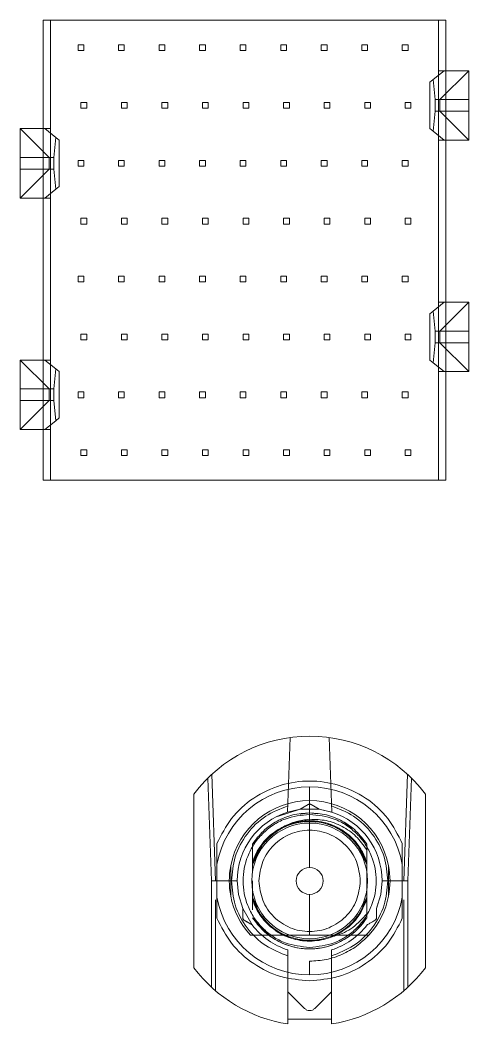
# Model space of a CAD drawing. Header units: millimetres. Extents: x -84 to 500, y -79 to 331.
# Drawn here: x 75.85 to 91.35, y 101.26 to 135.95 of the extents above; entities that cross this region are included whole.
import ezdxf
from ezdxf.lldxf.tags import DXFTag

# ---------------------------------------------------------------- set-up
doc = ezdxf.new("R2010")
doc.units = ezdxf.units.MM
tags = doc.linetypes.add('HIDDEN', pattern=[1.905, 1.27, -0.635]).pattern_tags.tags
tags[6:7] = [DXFTag(74, 4), DXFTag(75, 0), DXFTag(340, '0'), DXFTag(46, 1.0), DXFTag(50, 0.0), DXFTag(44, 0.0), DXFTag(45, 0.0)]
tags[4:5] = [DXFTag(74, 4), DXFTag(75, 0), DXFTag(340, '0'), DXFTag(46, 1.0), DXFTag(50, 0.0), DXFTag(44, 0.0), DXFTag(45, 0.0)]

msp = doc.modelspace()

# ---------------------------------------------------------------- linework, layer by layer
at = {"color": 7, "linetype": 'Continuous', "lineweight": 15}
for p, q in [((76.65, 135.95), (76.65, 132.2)), ((76.9, 135.95), (76.65, 135.95)), ((76.9, 135.95), (76.9, 132.2)), ((90.3, 135.95), (76.9, 135.95)), ((90.3, 134.2), (90.3, 135.95)), ((90.55, 135.95), (90.3, 135.95)), ((90.55, 135.95), (90.55, 134.2)), ((90.5, 134.2), (90.119, 133.895)), ((90.3, 134.2), (90.5, 134.2)), ((91.35, 134.2), (90.35, 133.2)), ((90.5, 134.2), (91.35, 134.2)), ((91.35, 134.2), (91.35, 133.2)), ((90, 133.8), (90.119, 133.895)), ((90, 132.2), (90, 133.8)), ((90.119, 133.895), (90.18, 133.2)), ((90.18, 133.2), (90.18, 132.8)), ((90.35, 133.2), (90.18, 133.2)), ((90.35, 132.8), (90.35, 133.2)), ((91.35, 133.2), (90.35, 133.2)), ((91.35, 133.2), (91.35, 132.8)), ((90.18, 132.8), (90.119, 132.105)), ((90.18, 132.8), (90.35, 132.8)), ((90.35, 132.8), (91.35, 131.8)), ((90.35, 132.8), (91.35, 132.8)), ((91.35, 132.8), (91.35, 131.8)), ((76.85, 131.2), (75.85, 132.2)), ((75.85, 131.2), (75.85, 132.2)), ((75.85, 132.2), (76.7, 132.2)), ((77.081, 131.895), (76.7, 132.2)), ((76.7, 132.2), (76.9, 132.2)), ((90.119, 132.105), (90, 132.2)), ((77.02, 131.2), (77.081, 131.895)), ((77.081, 131.895), (77.2, 131.8)), ((90.119, 132.105), (90.5, 131.8)), ((77.2, 131.8), (77.2, 130.2)), ((90.3, 126.2), (90.3, 131.8)), ((90.5, 131.8), (90.3, 131.8)), ((91.35, 131.8), (90.5, 131.8)), ((90.55, 131.8), (90.55, 126.2)), ((75.85, 130.8), (75.85, 131.2)), ((76.85, 131.2), (75.85, 131.2)), ((76.85, 131.2), (76.85, 130.8)), ((77.02, 131.2), (76.85, 131.2)), ((77.02, 130.8), (77.02, 131.2)), ((75.85, 130.8), (76.85, 130.8)), ((75.85, 129.8), (75.85, 130.8)), ((75.85, 129.8), (76.85, 130.8)), ((76.85, 130.8), (77.02, 130.8)), ((77.081, 130.105), (77.02, 130.8)), ((77.081, 130.105), (76.7, 129.8)), ((77.2, 130.2), (77.081, 130.105)), ((76.7, 129.8), (75.85, 129.8)), ((76.65, 124.2), (76.65, 129.8)), ((76.9, 129.8), (76.7, 129.8)), ((76.9, 129.8), (76.9, 124.2)), ((90.5, 126.2), (90.119, 125.895)), ((90.3, 126.2), (90.5, 126.2)), ((91.35, 126.2), (90.35, 125.2)), ((90.5, 126.2), (91.35, 126.2)), ((91.35, 126.2), (91.35, 125.2)), ((90, 125.8), (90.119, 125.895)), ((90, 124.2), (90, 125.8)), ((90.119, 125.895), (90.18, 125.2)), ((90.18, 125.2), (90.18, 124.8)), ((90.35, 125.2), (90.18, 125.2)), ((90.35, 124.8), (90.35, 125.2)), ((91.35, 125.2), (90.35, 125.2)), ((91.35, 125.2), (91.35, 124.8)), ((90.18, 124.8), (90.119, 124.105)), ((90.18, 124.8), (90.35, 124.8)), ((90.35, 124.8), (91.35, 124.8)), ((90.35, 124.8), (91.35, 123.8)), ((91.35, 124.8), (91.35, 123.8)), ((75.85, 124.2), (76.7, 124.2)), ((76.85, 123.2), (75.85, 124.2)), ((75.85, 123.2), (75.85, 124.2)), ((76.7, 124.2), (77.081, 123.895)), ((76.7, 124.2), (76.9, 124.2)), ((77.02, 123.2), (77.081, 123.895)), ((77.081, 123.895), (77.2, 123.8)), ((90.119, 124.105), (90, 124.2)), ((90.5, 123.8), (90.119, 124.105)), ((77.2, 123.8), (77.2, 122.2)), ((90.3, 120.05), (90.3, 123.8)), ((90.5, 123.8), (90.3, 123.8)), ((91.35, 123.8), (90.5, 123.8)), ((90.55, 123.8), (90.55, 120.05)), ((75.85, 122.8), (75.85, 123.2)), ((76.85, 123.2), (75.85, 123.2)), ((77.02, 123.2), (76.85, 123.2)), ((76.85, 123.2), (76.85, 122.8)), ((77.02, 122.8), (77.02, 123.2)), ((75.85, 121.8), (76.85, 122.8)), ((75.85, 121.8), (75.85, 122.8)), ((75.85, 122.8), (76.85, 122.8)), ((76.85, 122.8), (77.02, 122.8)), ((77.081, 122.105), (77.02, 122.8)), ((77.2, 122.2), (77.081, 122.105)), ((76.7, 121.8), (75.85, 121.8)), ((76.65, 120.05), (76.65, 121.8)), ((76.7, 121.8), (77.081, 122.105)), ((76.9, 121.8), (76.7, 121.8)), ((76.9, 121.8), (76.9, 120.05)), ((76.65, 120.05), (76.9, 120.05)), ((76.9, 120.05), (90.3, 120.05)), ((90.55, 120.05), (90.3, 120.05)), ((85.85, 108.975), (85.85, 109.45)), ((81.85, 109.2), (81.85, 103.2)), ((85.85, 108.975), (85.85, 106.665)), ((89.85, 103.2), (89.85, 109.2)), ((85.85, 105.735), (85.85, 104.325)), ((85.85, 102.95), (85.85, 103.425)), ((85.1, 101.425), (86.6, 101.425)), ((85.1, 101.257), (85.1, 101.425)), ((86.6, 101.257), (86.6, 101.425))]:
    msp.add_line(p, q, dxfattribs=at)
at = {"color": 7, "linetype": 'HIDDEN', "lineweight": 0}
for p, q in [((77.85, 135.1), (78.05, 135.1)), ((77.85, 135.1), (77.85, 134.9)), ((78.05, 135.1), (78.05, 134.9)), ((79.25, 135.1), (79.45, 135.1)), ((79.25, 135.1), (79.25, 134.9)), ((79.45, 135.1), (79.45, 134.9)), ((80.65, 135.1), (80.85, 135.1)), ((80.65, 135.1), (80.65, 134.9)), ((80.85, 135.1), (80.85, 134.9)), ((82.05, 135.1), (82.25, 135.1)), ((82.05, 135.1), (82.05, 134.9)), ((82.25, 135.1), (82.25, 134.9)), ((83.45, 135.1), (83.65, 135.1)), ((83.45, 135.1), (83.45, 134.9)), ((83.65, 135.1), (83.65, 134.9)), ((84.85, 135.1), (85.05, 135.1)), ((84.85, 135.1), (84.85, 134.9)), ((85.05, 135.1), (85.05, 134.9)), ((86.25, 135.1), (86.45, 135.1)), ((86.25, 135.1), (86.25, 134.9)), ((86.45, 135.1), (86.45, 134.9)), ((87.65, 135.1), (87.85, 135.1)), ((87.65, 135.1), (87.65, 134.9)), ((87.85, 135.1), (87.85, 134.9)), ((89.05, 135.1), (89.25, 135.1)), ((89.05, 135.1), (89.05, 134.9)), ((89.25, 135.1), (89.25, 134.9)), ((78.05, 134.9), (77.85, 134.9)), ((79.45, 134.9), (79.25, 134.9)), ((80.85, 134.9), (80.65, 134.9)), ((82.25, 134.9), (82.05, 134.9)), ((83.65, 134.9), (83.45, 134.9)), ((85.05, 134.9), (84.85, 134.9)), ((86.45, 134.9), (86.25, 134.9)), ((87.85, 134.9), (87.65, 134.9)), ((89.25, 134.9), (89.05, 134.9)), ((90.3, 131.8), (90.3, 134.2)), ((90.55, 134.2), (90.55, 131.8)), ((77.95, 133.1), (78.15, 133.1)), ((77.95, 132.9), (77.95, 133.1)), ((77.95, 132.9), (78.15, 132.9)), ((78.15, 133.1), (78.15, 132.9)), ((79.35, 132.9), (79.35, 133.1)), ((79.35, 133.1), (79.55, 133.1)), ((79.35, 132.9), (79.55, 132.9)), ((79.55, 133.1), (79.55, 132.9)), ((80.75, 133.1), (80.95, 133.1)), ((80.75, 132.9), (80.75, 133.1)), ((80.75, 132.9), (80.95, 132.9)), ((80.95, 133.1), (80.95, 132.9)), ((82.15, 132.9), (82.15, 133.1)), ((82.15, 133.1), (82.35, 133.1)), ((82.15, 132.9), (82.35, 132.9)), ((82.35, 133.1), (82.35, 132.9)), ((83.55, 132.9), (83.55, 133.1)), ((83.55, 133.1), (83.75, 133.1)), ((83.55, 132.9), (83.75, 132.9)), ((83.75, 133.1), (83.75, 132.9)), ((84.95, 132.9), (84.95, 133.1)), ((84.95, 133.1), (85.15, 133.1)), ((84.95, 132.9), (85.15, 132.9)), ((85.15, 133.1), (85.15, 132.9)), ((86.35, 132.9), (86.35, 133.1)), ((86.35, 133.1), (86.55, 133.1)), ((86.35, 132.9), (86.55, 132.9)), ((86.55, 133.1), (86.55, 132.9)), ((87.75, 132.9), (87.75, 133.1)), ((87.75, 133.1), (87.95, 133.1)), ((87.75, 132.9), (87.95, 132.9)), ((87.95, 133.1), (87.95, 132.9)), ((89.15, 132.9), (89.15, 133.1)), ((89.15, 133.1), (89.35, 133.1)), ((89.15, 132.9), (89.35, 132.9)), ((89.35, 133.1), (89.35, 132.9)), ((76.65, 129.8), (76.65, 132.2)), ((76.9, 129.8), (76.9, 132.2)), ((77.85, 131.1), (77.85, 130.9)), ((77.85, 131.1), (78.05, 131.1)), ((78.05, 130.9), (77.85, 130.9)), ((78.05, 131.1), (78.05, 130.9)), ((79.25, 131.1), (79.25, 130.9)), ((79.25, 131.1), (79.45, 131.1)), ((79.45, 130.9), (79.25, 130.9)), ((79.45, 131.1), (79.45, 130.9)), ((80.65, 131.1), (80.85, 131.1)), ((80.65, 131.1), (80.65, 130.9)), ((80.85, 130.9), (80.65, 130.9)), ((80.85, 131.1), (80.85, 130.9)), ((82.05, 131.1), (82.05, 130.9)), ((82.05, 131.1), (82.25, 131.1)), ((82.25, 130.9), (82.05, 130.9)), ((82.25, 131.1), (82.25, 130.9)), ((83.45, 131.1), (83.65, 131.1)), ((83.45, 131.1), (83.45, 130.9)), ((83.65, 130.9), (83.45, 130.9)), ((83.65, 131.1), (83.65, 130.9)), ((84.85, 131.1), (85.05, 131.1)), ((84.85, 131.1), (84.85, 130.9)), ((85.05, 130.9), (84.85, 130.9)), ((85.05, 131.1), (85.05, 130.9)), ((86.25, 131.1), (86.45, 131.1)), ((86.25, 131.1), (86.25, 130.9)), ((86.45, 130.9), (86.25, 130.9)), ((86.45, 131.1), (86.45, 130.9)), ((87.65, 131.1), (87.85, 131.1)), ((87.65, 131.1), (87.65, 130.9)), ((87.85, 130.9), (87.65, 130.9)), ((87.85, 131.1), (87.85, 130.9)), ((89.05, 131.1), (89.25, 131.1)), ((89.05, 131.1), (89.05, 130.9)), ((89.25, 130.9), (89.05, 130.9)), ((89.25, 131.1), (89.25, 130.9)), ((77.95, 129.1), (78.15, 129.1)), ((77.95, 128.9), (77.95, 129.1)), ((78.15, 129.1), (78.15, 128.9)), ((79.35, 128.9), (79.35, 129.1)), ((79.35, 129.1), (79.55, 129.1)), ((79.55, 129.1), (79.55, 128.9)), ((80.75, 128.9), (80.75, 129.1)), ((80.75, 129.1), (80.95, 129.1)), ((80.95, 129.1), (80.95, 128.9)), ((82.15, 128.9), (82.15, 129.1)), ((82.15, 129.1), (82.35, 129.1)), ((82.35, 129.1), (82.35, 128.9)), ((83.55, 128.9), (83.55, 129.1)), ((83.55, 129.1), (83.75, 129.1)), ((83.75, 129.1), (83.75, 128.9)), ((84.95, 128.9), (84.95, 129.1)), ((84.95, 129.1), (85.15, 129.1)), ((85.15, 129.1), (85.15, 128.9)), ((86.35, 128.9), (86.35, 129.1)), ((86.35, 129.1), (86.55, 129.1)), ((86.55, 129.1), (86.55, 128.9)), ((87.75, 128.9), (87.75, 129.1)), ((87.75, 129.1), (87.95, 129.1)), ((87.95, 129.1), (87.95, 128.9)), ((89.15, 128.9), (89.15, 129.1)), ((89.15, 129.1), (89.35, 129.1)), ((89.35, 129.1), (89.35, 128.9)), ((77.95, 128.9), (78.15, 128.9)), ((79.35, 128.9), (79.55, 128.9)), ((80.75, 128.9), (80.95, 128.9)), ((82.15, 128.9), (82.35, 128.9)), ((83.55, 128.9), (83.75, 128.9)), ((84.95, 128.9), (85.15, 128.9)), ((86.35, 128.9), (86.55, 128.9)), ((87.75, 128.9), (87.95, 128.9)), ((89.15, 128.9), (89.35, 128.9)), ((77.85, 127.1), (78.05, 127.1)), ((77.85, 127.1), (77.85, 126.9)), ((78.05, 127.1), (78.05, 126.9)), ((79.25, 127.1), (79.45, 127.1)), ((79.25, 127.1), (79.25, 126.9)), ((79.45, 127.1), (79.45, 126.9)), ((80.65, 127.1), (80.65, 126.9)), ((80.65, 127.1), (80.85, 127.1)), ((80.85, 127.1), (80.85, 126.9)), ((82.05, 127.1), (82.05, 126.9)), ((82.05, 127.1), (82.25, 127.1)), ((82.25, 127.1), (82.25, 126.9)), ((83.45, 127.1), (83.45, 126.9)), ((83.45, 127.1), (83.65, 127.1)), ((83.65, 127.1), (83.65, 126.9)), ((84.85, 127.1), (84.85, 126.9)), ((84.85, 127.1), (85.05, 127.1)), ((85.05, 127.1), (85.05, 126.9)), ((86.25, 127.1), (86.45, 127.1)), ((86.25, 127.1), (86.25, 126.9)), ((86.45, 127.1), (86.45, 126.9)), ((87.65, 127.1), (87.85, 127.1)), ((87.65, 127.1), (87.65, 126.9)), ((87.85, 127.1), (87.85, 126.9)), ((89.05, 127.1), (89.25, 127.1)), ((89.05, 127.1), (89.05, 126.9)), ((89.25, 127.1), (89.25, 126.9)), ((78.05, 126.9), (77.85, 126.9)), ((79.45, 126.9), (79.25, 126.9)), ((80.85, 126.9), (80.65, 126.9)), ((82.25, 126.9), (82.05, 126.9)), ((83.65, 126.9), (83.45, 126.9)), ((85.05, 126.9), (84.85, 126.9)), ((86.45, 126.9), (86.25, 126.9)), ((87.85, 126.9), (87.65, 126.9)), ((89.25, 126.9), (89.05, 126.9)), ((90.3, 123.8), (90.3, 126.2)), ((90.55, 126.2), (90.55, 123.8)), ((77.95, 125.1), (78.15, 125.1)), ((77.95, 124.9), (77.95, 125.1)), ((77.95, 124.9), (78.15, 124.9)), ((78.15, 125.1), (78.15, 124.9)), ((79.35, 124.9), (79.35, 125.1)), ((79.35, 125.1), (79.55, 125.1)), ((79.35, 124.9), (79.55, 124.9)), ((79.55, 125.1), (79.55, 124.9)), ((80.75, 124.9), (80.75, 125.1)), ((80.75, 125.1), (80.95, 125.1)), ((80.75, 124.9), (80.95, 124.9)), ((80.95, 125.1), (80.95, 124.9)), ((82.15, 124.9), (82.15, 125.1)), ((82.15, 125.1), (82.35, 125.1)), ((82.15, 124.9), (82.35, 124.9)), ((82.35, 125.1), (82.35, 124.9)), ((83.55, 124.9), (83.55, 125.1)), ((83.55, 125.1), (83.75, 125.1)), ((83.55, 124.9), (83.75, 124.9)), ((83.75, 125.1), (83.75, 124.9)), ((84.95, 124.9), (84.95, 125.1)), ((84.95, 125.1), (85.15, 125.1)), ((84.95, 124.9), (85.15, 124.9)), ((85.15, 125.1), (85.15, 124.9)), ((86.35, 124.9), (86.35, 125.1)), ((86.35, 125.1), (86.55, 125.1)), ((86.35, 124.9), (86.55, 124.9)), ((86.55, 125.1), (86.55, 124.9)), ((87.75, 124.9), (87.75, 125.1)), ((87.75, 125.1), (87.95, 125.1)), ((87.75, 124.9), (87.95, 124.9)), ((87.95, 125.1), (87.95, 124.9)), ((89.15, 125.1), (89.35, 125.1)), ((89.15, 124.9), (89.15, 125.1)), ((89.15, 124.9), (89.35, 124.9)), ((89.35, 125.1), (89.35, 124.9)), ((76.65, 121.8), (76.65, 124.2)), ((76.9, 121.8), (76.9, 124.2)), ((77.85, 123.1), (77.85, 122.9)), ((77.85, 123.1), (78.05, 123.1)), ((78.05, 122.9), (77.85, 122.9)), ((78.05, 123.1), (78.05, 122.9)), ((79.25, 123.1), (79.45, 123.1)), ((79.25, 123.1), (79.25, 122.9)), ((79.45, 122.9), (79.25, 122.9)), ((79.45, 123.1), (79.45, 122.9)), ((80.65, 123.1), (80.85, 123.1)), ((80.65, 123.1), (80.65, 122.9)), ((80.85, 122.9), (80.65, 122.9)), ((80.85, 123.1), (80.85, 122.9)), ((82.05, 123.1), (82.25, 123.1)), ((82.05, 123.1), (82.05, 122.9)), ((82.25, 122.9), (82.05, 122.9)), ((82.25, 123.1), (82.25, 122.9)), ((83.45, 123.1), (83.65, 123.1)), ((83.45, 123.1), (83.45, 122.9)), ((83.65, 122.9), (83.45, 122.9)), ((83.65, 123.1), (83.65, 122.9)), ((84.85, 123.1), (85.05, 123.1)), ((84.85, 123.1), (84.85, 122.9)), ((85.05, 122.9), (84.85, 122.9)), ((85.05, 123.1), (85.05, 122.9)), ((86.25, 123.1), (86.45, 123.1)), ((86.25, 123.1), (86.25, 122.9)), ((86.45, 122.9), (86.25, 122.9)), ((86.45, 123.1), (86.45, 122.9)), ((87.65, 123.1), (87.85, 123.1)), ((87.65, 123.1), (87.65, 122.9)), ((87.85, 122.9), (87.65, 122.9)), ((87.85, 123.1), (87.85, 122.9)), ((89.05, 123.1), (89.25, 123.1)), ((89.05, 123.1), (89.05, 122.9)), ((89.25, 122.9), (89.05, 122.9)), ((89.25, 123.1), (89.25, 122.9)), ((77.95, 121.1), (78.15, 121.1)), ((77.95, 120.9), (77.95, 121.1)), ((78.15, 121.1), (78.15, 120.9)), ((79.35, 121.1), (79.55, 121.1)), ((79.35, 120.9), (79.35, 121.1)), ((79.55, 121.1), (79.55, 120.9)), ((80.75, 121.1), (80.95, 121.1)), ((80.75, 120.9), (80.75, 121.1)), ((80.95, 121.1), (80.95, 120.9)), ((82.15, 121.1), (82.35, 121.1)), ((82.15, 120.9), (82.15, 121.1)), ((82.35, 121.1), (82.35, 120.9)), ((83.55, 121.1), (83.75, 121.1)), ((83.55, 120.9), (83.55, 121.1)), ((83.75, 121.1), (83.75, 120.9)), ((84.95, 121.1), (85.15, 121.1)), ((84.95, 120.9), (84.95, 121.1)), ((85.15, 121.1), (85.15, 120.9)), ((86.35, 120.9), (86.35, 121.1)), ((86.35, 121.1), (86.55, 121.1)), ((86.55, 121.1), (86.55, 120.9)), ((87.75, 120.9), (87.75, 121.1)), ((87.75, 121.1), (87.95, 121.1)), ((87.95, 121.1), (87.95, 120.9)), ((89.15, 120.9), (89.15, 121.1)), ((89.15, 121.1), (89.35, 121.1)), ((89.35, 121.1), (89.35, 120.9)), ((77.95, 120.9), (78.15, 120.9)), ((79.35, 120.9), (79.55, 120.9)), ((80.75, 120.9), (80.95, 120.9)), ((82.15, 120.9), (82.35, 120.9)), ((83.55, 120.9), (83.75, 120.9)), ((84.95, 120.9), (85.15, 120.9)), ((86.35, 120.9), (86.55, 120.9)), ((87.75, 120.9), (87.95, 120.9)), ((89.15, 120.9), (89.35, 120.9)), ((85.085, 108.58), (85.175, 111.154)), ((86.525, 111.154), (86.615, 108.58)), ((82.456, 106.2), (82.332, 109.753)), ((82.471, 109.886), (82.6, 106.2)), ((89.1, 106.2), (89.229, 109.886)), ((89.368, 109.753), (89.244, 106.2)), ((85.527, 108.679), (84.74, 108.427)), ((85.085, 108.58), (85.527, 108.679)), ((85.527, 108.679), (85.8, 108.837)), ((86.173, 108.679), (85.527, 108.679)), ((85.9, 108.837), (86.173, 108.679)), ((86.173, 108.679), (86.615, 108.58)), ((86.651, 108.56), (86.173, 108.679)), ((85.85, 108.55), (85.526, 108.509)), ((85.85, 108.55), (85.54, 108.511)), ((86.115, 108.517), (85.85, 108.55)), ((87.307, 108.025), (87.025, 108.235)), ((84.04, 107.671), (83.875, 107.474)), ((83.992, 107.613), (83.875, 107.474)), ((87.825, 107.474), (87.596, 107.747)), ((83.875, 107.201), (83.875, 107.474)), ((83.875, 107.474), (83.875, 106.851)), ((83.875, 106.766), (84.236, 107.471)), ((83.875, 106.851), (84.139, 107.365)), ((84.139, 107.365), (83.875, 106.851)), ((83.875, 106.851), (84.139, 107.365)), ((84.105, 107.298), (83.875, 106.851)), ((83.875, 106.766), (84.126, 107.298)), ((84.126, 107.298), (83.875, 106.766)), ((83.875, 106.766), (84.126, 107.298)), ((84.126, 107.298), (83.875, 106.766)), ((83.875, 106.766), (84.097, 107.236)), ((84.097, 107.236), (83.875, 106.766)), ((87.825, 106.851), (87.562, 107.363)), ((87.563, 107.323), (87.825, 106.766)), ((87.825, 106.766), (87.563, 107.323)), ((87.563, 107.323), (87.825, 106.766)), ((87.825, 106.766), (87.563, 107.323)), ((87.825, 106.851), (87.825, 107.474)), ((87.825, 106.515), (87.825, 107.273)), ((87.825, 107.273), (87.825, 106.851)), ((83.125, 106.724), (83.125, 106.724)), ((83.875, 106.766), (83.875, 106.515)), ((87.825, 105.885), (87.825, 106.515)), ((82.6, 106.2), (82.456, 106.2)), ((82.456, 102.529), (82.456, 106.2)), ((83.15, 106.2), (82.6, 106.2)), ((83.15, 106.2), (83.35, 106.2)), ((83.875, 106.2), (83.875, 105.932)), ((88.35, 106.2), (88.55, 106.2)), ((89.1, 106.2), (88.55, 106.2)), ((89.1, 106.2), (89.244, 106.2)), ((89.244, 106.2), (89.244, 102.529)), ((83.875, 106.118), (83.875, 105.885)), ((83.875, 105.885), (83.875, 105.634)), ((87.825, 104.926), (87.825, 105.885)), ((82.6, 105.55), (82.6, 102.4)), ((84.035, 105.295), (83.875, 105.634)), ((83.875, 105.634), (84.035, 105.295)), ((83.875, 105.199), (83.875, 105.549)), ((84.169, 104.977), (83.875, 105.549)), ((84.169, 104.977), (83.875, 105.549)), ((83.875, 105.549), (83.999, 105.308)), ((87.663, 105.234), (87.825, 105.549)), ((87.825, 105.634), (87.675, 105.317)), ((87.677, 105.321), (87.825, 105.634)), ((87.825, 105.347), (87.825, 105.549)), ((87.825, 105.549), (87.825, 105.199)), ((89.1, 102.4), (89.1, 105.55)), ((83.542, 105.24), (83.864, 104.681)), ((88.158, 105.24), (88.216, 105.442)), ((88.158, 105.24), (88.158, 104.925)), ((83.864, 104.681), (83.592, 104.838)), ((84.452, 104.311), (83.875, 104.926)), ((83.875, 104.926), (84.073, 104.69)), ((87.676, 104.748), (87.825, 104.926)), ((85.1, 101.425), (85.1, 103.606)), ((86.6, 103.606), (86.6, 101.425)), ((85.673, 101.792), (85.1, 102.365)), ((86.6, 102.365), (86.027, 101.792))]:
    msp.add_line(p, q, dxfattribs=at)
at = {"color": 7, "linetype": 'HIDDEN', "lineweight": 0, "flags": 128}
for points in [[(86.877, 107.979), (86.877, 107.979)], [(83.875, 107.474), (83.875, 107.474)], [(87.629, 107.227), (87.629, 107.227)], [(87.825, 107.474), (87.825, 107.474)], [(87.825, 107.474), (87.825, 107.474)], [(87.825, 107.474), (87.825, 107.474)], [(87.825, 107.474), (87.825, 107.474)], [(87.825, 107.474), (87.825, 107.474)], [(87.825, 107.474), (87.825, 107.474)], [(87.825, 107.474), (87.825, 107.474)], [(83.875, 106.766), (83.875, 106.766)], [(83.875, 106.766), (83.875, 106.766)], [(83.875, 106.766), (83.875, 106.766)], [(83.875, 106.766), (83.875, 106.766)], [(83.875, 106.766), (83.875, 106.766)], [(83.875, 106.766), (83.875, 106.766)], [(83.875, 106.766), (83.875, 106.766)], [(83.875, 106.766), (83.875, 106.766)], [(87.825, 106.515), (87.825, 106.515)], [(83.542, 105.24), (83.394, 105.734), (83.35, 106.208)], [(88.35, 106.2), (88.306, 105.734), (88.158, 105.24)], [(87.825, 105.885), (87.825, 105.885)], [(83.875, 105.634), (83.875, 105.634)], [(83.875, 105.634), (83.875, 105.634)], [(83.875, 105.634), (83.875, 105.634)], [(83.875, 105.634), (83.875, 105.634)], [(83.875, 105.634), (83.875, 105.634)], [(83.875, 104.926), (83.875, 104.926)], [(87.825, 104.926), (87.825, 104.926)], [(87.825, 104.926), (87.825, 104.926)], [(87.825, 104.926), (87.825, 104.926)], [(87.825, 104.926), (87.825, 104.926)], [(87.825, 104.926), (87.825, 104.926)], [(87.825, 104.926), (87.825, 104.926)], [(87.825, 104.926), (87.825, 104.926)], [(87.825, 104.926), (87.825, 104.926)], [(86.626, 104.271), (86.597, 104.267), (86.589, 104.267), (86.587, 104.267), (86.586, 104.268), (86.586, 104.268), (86.586, 104.268), (86.586, 104.268), (86.586, 104.268), (86.586, 104.268), (86.586, 104.268), (86.586, 104.268), (86.586, 104.268), (86.586, 104.267), (86.586, 104.267), (86.586, 104.267), (86.586, 104.267), (86.586, 104.267), (86.586, 104.267), (86.586, 104.267), (86.586, 104.268), (86.586, 104.268), (86.586, 104.268), (86.586, 104.268), (86.586, 104.268), (86.586, 104.268), (86.586, 104.268), (86.586, 104.268), (86.586, 104.268), (86.586, 104.269), (86.586, 104.269), (86.589, 104.272), (86.719, 104.336), (86.882, 104.423)]]:
    msp.add_lwpolyline(points, dxfattribs=at)
at = {"color": 7, "linetype": 'HIDDEN', "lineweight": 0}
msp.add_circle((85.85, 106.2), 2, dxfattribs=at)
at = {"color": 7, "linetype": 'Continuous', "lineweight": 15}
for radius, start, end in [(5, 36.8699, 143.1301), (3.25, 90, 169.9367), (3.25, 10.0633, 90), (2.775, 90, 169.1071), (2.775, 10.8929, 90), (2.775, 169.1068, 190.8929), (0.465, 90, 270), (0.465, 270, 90), (2.775, 349.1067, 10.8938), (3.25, 190.0633, 270), (2.775, 190.8932, 222.5066), (3.25, 270, 349.9367), (2.775, 317.4934, 349.1071), (5, 216.8699, 261.3731), (5, 278.6269, 323.1301)]:
    msp.add_arc((85.85, 106.2), radius, start, end, dxfattribs=at)
at = {"color": 7, "linetype": 'HIDDEN', "lineweight": 0}
for radius, start, end in [(2.5, 107.8157, 180), (2.5, 0, 72.1843), (2.35, 233.5058, 327.1851), (2.5, 217.4202, 252.5424), (2.5, 287.4576, 322.5798)]:
    msp.add_arc((85.85, 106.2), radius, start, end, dxfattribs=at)
at = {"color": 7, "linetype": 'Continuous', "lineweight": 15}
for points, knots in [([(82.65, 107.489), (82.801, 107.788), (83.11, 108.4), (83.893, 109.102), (84.833, 109.551), (85.85, 109.699), (86.867, 109.551), (87.807, 109.102), (88.59, 108.4), (88.899, 107.788), (89.05, 107.489)], [0, 0, 0, 0, 0.122204, 0.25, 0.377796, 0.5, 0.622204, 0.75, 0.877796, 1, 1, 1, 1]), ([(82.65, 106.768), (82.65, 106.768), (82.65, 106.77), (82.65, 106.781), (82.65, 106.825), (82.65, 107.021), (82.65, 107.255), (82.65, 107.451), (82.65, 107.489)], [0, 0, 0, 0, 0.0169294, 0.0393005, 0.081695, 0.2361978, 0.8521567, 1, 1, 1, 1]), ([(89.05, 106.768), (89.05, 106.768), (89.05, 106.77), (89.05, 106.781), (89.05, 106.825), (89.05, 107.021), (89.05, 107.255), (89.05, 107.451), (89.05, 107.489)], [0, 0, 0, 0, 0.016929, 0.039301, 0.081695, 0.236198, 0.852157, 1, 1, 1, 1]), ([(82.65, 105.632), (82.65, 105.808), (82.65, 106.16), (82.65, 106.554), (82.65, 106.746), (82.65, 106.768)], [0, 0, 0, 0, 0.4691, 0.939613, 1, 1, 1, 1]), ([(83.125, 106.724), (83.125, 106.434), (83.125, 106.081), (83.125, 105.737), (83.125, 105.676)], [0, 0, 0, 0, 0.8214863, 1, 1, 1, 1]), ([(88.575, 105.676), (88.575, 105.966), (88.575, 106.319), (88.575, 106.663), (88.575, 106.724)], [0, 0, 0, 0, 0.821497, 1, 1, 1, 1]), ([(89.05, 105.632), (89.05, 105.808), (89.05, 106.16), (89.05, 106.554), (89.05, 106.746), (89.05, 106.768)], [0, 0, 0, 0, 0.4691, 0.939613, 1, 1, 1, 1]), ([(82.65, 104.911), (82.65, 105.045), (82.65, 105.219), (82.65, 105.413), (82.65, 105.494), (82.65, 105.548), (82.65, 105.587), (82.65, 105.614), (82.65, 105.628), (82.65, 105.632), (82.65, 105.632), (82.65, 105.632)], [0, 0, 0, 0, 0.52193, 0.674707, 0.779637, 0.851731, 0.901665, 0.954566, 0.975881, 0.993094, 1, 1, 1, 1]), ([(89.05, 104.911), (89.05, 105.045), (89.05, 105.219), (89.05, 105.413), (89.05, 105.494), (89.05, 105.548), (89.05, 105.587), (89.05, 105.614), (89.05, 105.628), (89.05, 105.632), (89.05, 105.632), (89.05, 105.632)], [0, 0, 0, 0, 0.52193, 0.674707, 0.779637, 0.851731, 0.901665, 0.954566, 0.975881, 0.993094, 1, 1, 1, 1]), ([(85.844, 102.75), (85.51, 102.779), (84.828, 102.837), (83.891, 103.303), (83.109, 104), (82.801, 104.612), (82.65, 104.911)], [0, 0, 0, 0, 0.244424, 0.5, 0.755576, 1, 1, 1, 1]), ([(89.05, 104.911), (88.899, 104.611), (88.59, 103.998), (87.805, 103.3), (86.863, 102.834), (86.179, 102.778), (85.844, 102.75)], [0, 0, 0, 0, 0.24439, 0.5, 0.75561, 1, 1, 1, 1]), ([(83.804, 104.325), (84.242, 104.325), (84.845, 104.325), (85.634, 104.325), (85.85, 104.325)], [0, 0, 0, 0, 0.725757, 1, 1, 1, 1]), ([(85.85, 104.325), (86.045, 104.325), (86.549, 104.325), (87.231, 104.325), (87.68, 104.325), (87.896, 104.325)], [0, 0, 0, 0, 0.246526, 0.63814, 1, 1, 1, 1]), ([(85.85, 103.425), (86.042, 103.436), (86.425, 103.459), (86.974, 103.644), (87.482, 103.924), (87.758, 104.191), (87.896, 104.325)], [0, 0, 0, 0, 0.25, 0.5, 0.75, 1, 1, 1, 1])]:
    msp.add_open_spline(points, degree=3, knots=knots, dxfattribs=at)
at = {"color": 7, "linetype": 'HIDDEN', "lineweight": 0}
for points, knots in [([(85.092, 108.792), (84.829, 108.688), (84.288, 108.475), (83.654, 107.846), (83.228, 107.061), (83.176, 106.482), (83.15, 106.2)], [0, 0, 0, 0, 0.243423, 0.5, 0.756577, 1, 1, 1, 1]), ([(88.55, 106.2), (88.524, 106.482), (88.472, 107.061), (88.046, 107.846), (87.412, 108.475), (86.871, 108.688), (86.608, 108.792)], [0, 0, 0, 0, 0.243423, 0.5, 0.756577, 1, 1, 1, 1]), ([(85.85, 103.9), (85.561, 103.931), (85.114, 103.979), (84.578, 104.265), (84.213, 104.562), (83.914, 104.928), (83.636, 105.464), (83.494, 106.2), (83.636, 106.936), (83.913, 107.472), (84.212, 107.838), (84.578, 108.135), (85.114, 108.421), (85.561, 108.469), (85.85, 108.5)], [0, 0, 0, 0, 0.119721, 0.184824, 0.25, 0.315102, 0.380279, 0.5, 0.619721, 0.684824, 0.75, 0.815102, 0.880279, 1, 1, 1, 1]), ([(83.875, 106.851), (83.962, 107.051), (84.135, 107.451), (84.613, 107.912), (85.198, 108.211), (85.85, 108.314), (86.502, 108.211), (87.086, 107.912), (87.565, 107.451), (87.738, 107.051), (87.825, 106.851)], [0, 0, 0, 0, 0.125, 0.25, 0.375, 0.5, 0.625, 0.75, 0.875, 1, 1, 1, 1]), ([(87.825, 106.766), (87.744, 106.973), (87.582, 107.387), (87.106, 107.869), (86.514, 108.183), (85.85, 108.29), (85.186, 108.183), (84.594, 107.869), (84.118, 107.387), (83.956, 106.973), (83.875, 106.766)], [0, 0, 0, 0, 0.125, 0.25, 0.375, 0.5, 0.625, 0.75, 0.875, 1, 1, 1, 1]), ([(84.236, 107.471), (84.364, 107.61), (84.62, 107.886), (85.129, 108.15), (85.683, 108.274), (86.251, 108.241), (86.79, 108.056), (87.255, 107.732), (87.626, 107.296), (87.759, 106.942), (87.825, 106.766)], [0, 0, 0, 0, 0.125, 0.25, 0.375001, 0.500001, 0.625001, 0.750001, 0.875, 1, 1, 1, 1]), ([(84.945, 108.072), (85.088, 108.14), (85.375, 108.277), (85.691, 108.312), (85.85, 108.329)], [0, 0, 0, 0, 0.4970634, 1, 1, 1, 1]), ([(87.825, 106.851), (87.77, 106.988), (87.661, 107.263), (87.391, 107.619), (87.057, 107.913), (86.668, 108.129), (86.242, 108.258), (85.799, 108.294), (85.356, 108.24), (85.082, 108.128), (84.945, 108.072)], [0, 0, 0, 0, 0.125, 0.25, 0.375, 0.5, 0.625, 0.75, 0.875, 1, 1, 1, 1]), ([(85.85, 108.5), (86.139, 108.469), (86.586, 108.421), (87.122, 108.135), (87.487, 107.838), (87.786, 107.472), (88.064, 106.936), (88.206, 106.2), (88.064, 105.464), (87.787, 104.928), (87.488, 104.562), (87.122, 104.265), (86.586, 103.979), (86.139, 103.931), (85.85, 103.9)], [0, 0, 0, 0, 0.119721, 0.184824, 0.25, 0.315102, 0.380279, 0.5, 0.619721, 0.684824, 0.75, 0.815102, 0.880279, 1, 1, 1, 1]), ([(87.825, 107.273), (87.708, 107.436), (87.475, 107.759), (86.982, 108.1), (86.431, 108.314), (86.043, 108.324), (85.85, 108.329)], [0, 0, 0, 0, 0.255054, 0.506739, 0.755054, 1, 1, 1, 1]), ([(85.133, 108.14), (84.96, 108.064), (84.588, 107.902), (84.136, 107.448), (83.962, 107.05), (83.875, 106.851)], [0, 0, 0, 0, 0.3025439, 0.6512717, 1, 1, 1, 1]), ([(84.945, 108.072), (84.811, 107.99), (84.544, 107.826), (84.339, 107.589), (84.236, 107.471)], [0, 0, 0, 0, 0.502467, 1, 1, 1, 1]), ([(83.875, 106.851), (83.958, 107.055), (84.097, 107.399), (84.375, 107.643), (84.488, 107.743)], [0, 0, 0, 0, 0.59211, 1, 1, 1, 1]), ([(83.875, 106.766), (83.875, 106.766), (83.875, 106.767), (83.875, 106.774), (83.875, 106.801), (83.875, 106.829), (83.875, 106.851)], [0, 0, 0, 0, 0.068868, 0.145416, 0.344909, 1, 1, 1, 1]), ([(83.875, 106.851), (83.875, 106.829), (83.875, 106.801), (83.875, 106.774), (83.875, 106.767), (83.875, 106.766), (83.875, 106.766)], [0, 0, 0, 0, 0.659358, 0.855274, 0.930498, 1, 1, 1, 1]), ([(83.875, 106.766), (83.875, 106.766), (83.875, 106.767), (83.875, 106.774), (83.875, 106.801), (83.875, 106.829), (83.875, 106.851)], [0, 0, 0, 0, 0.068948, 0.145582, 0.345171, 1, 1, 1, 1]), ([(87.825, 106.766), (87.825, 106.766), (87.825, 106.767), (87.825, 106.774), (87.825, 106.801), (87.825, 106.829), (87.825, 106.851)], [0, 0, 0, 0, 0.068863, 0.145381, 0.344814, 1, 1, 1, 1]), ([(87.825, 106.766), (87.825, 106.766), (87.825, 106.767), (87.825, 106.774), (87.825, 106.801), (87.825, 106.829), (87.825, 106.851)], [0, 0, 0, 0, 0.068947, 0.145569, 0.345136, 1, 1, 1, 1]), ([(87.825, 106.851), (87.825, 106.829), (87.825, 106.801), (87.825, 106.774), (87.825, 106.767), (87.825, 106.766), (87.825, 106.766)], [0, 0, 0, 0, 0.6595874, 0.8554208, 0.9305688, 1, 1, 1, 1]), ([(85.1, 103.606), (84.836, 103.71), (84.293, 103.922), (83.657, 104.551), (83.229, 105.337), (83.176, 105.917), (83.15, 106.2)], [0, 0, 0, 0, 0.243392, 0.5, 0.756608, 1, 1, 1, 1]), ([(88.55, 106.2), (88.524, 105.917), (88.471, 105.337), (88.043, 104.551), (87.407, 103.922), (86.864, 103.71), (86.6, 103.606)], [0, 0, 0, 0, 0.243392, 0.5, 0.756608, 1, 1, 1, 1]), ([(83.875, 105.634), (83.875, 105.634), (83.875, 105.633), (83.875, 105.626), (83.875, 105.599), (83.875, 105.571), (83.875, 105.549)], [0, 0, 0, 0, 0.068898, 0.145453, 0.344929, 1, 1, 1, 1]), ([(83.875, 105.549), (83.875, 105.571), (83.875, 105.599), (83.875, 105.626), (83.875, 105.633), (83.875, 105.634), (83.875, 105.634)], [0, 0, 0, 0, 0.659471, 0.855328, 0.930516, 1, 1, 1, 1]), ([(83.875, 105.634), (83.923, 105.495), (84.02, 105.216), (84.199, 104.982), (84.288, 104.865)], [0, 0, 0, 0, 0.500001, 1, 1, 1, 1]), ([(87.825, 105.634), (87.744, 105.427), (87.582, 105.013), (87.106, 104.531), (86.514, 104.217), (85.85, 104.11), (85.186, 104.217), (84.594, 104.531), (84.118, 105.013), (83.956, 105.427), (83.875, 105.634)], [0, 0, 0, 0, 0.125, 0.25, 0.375, 0.5, 0.625, 0.75, 0.875, 1, 1, 1, 1]), ([(83.875, 105.634), (83.956, 105.427), (84.118, 105.013), (84.594, 104.531), (85.186, 104.217), (85.85, 104.11), (86.514, 104.217), (87.106, 104.531), (87.582, 105.013), (87.744, 105.427), (87.825, 105.634)], [0, 0, 0, 0, 0.125, 0.25, 0.375, 0.5, 0.625, 0.75, 0.875, 1, 1, 1, 1]), ([(87.825, 105.634), (87.744, 105.427), (87.582, 105.013), (87.106, 104.531), (86.514, 104.217), (85.85, 104.11), (85.186, 104.217), (84.594, 104.531), (84.118, 105.013), (83.956, 105.427), (83.875, 105.634)], [0, 0, 0, 0, 0.125, 0.25, 0.375, 0.5, 0.625, 0.75, 0.875, 1, 1, 1, 1]), ([(83.875, 105.634), (83.956, 105.427), (84.118, 105.013), (84.594, 104.531), (85.186, 104.217), (85.85, 104.11), (86.514, 104.217), (87.106, 104.531), (87.582, 105.013), (87.744, 105.427), (87.825, 105.634)], [0, 0, 0, 0, 0.125, 0.25, 0.375, 0.5, 0.625, 0.75, 0.875, 1, 1, 1, 1]), ([(87.825, 105.634), (87.744, 105.427), (87.582, 105.013), (87.106, 104.531), (86.514, 104.217), (85.85, 104.11), (85.186, 104.217), (84.594, 104.531), (84.118, 105.013), (83.956, 105.427), (83.875, 105.634)], [0, 0, 0, 0, 0.125, 0.25, 0.375, 0.5, 0.625, 0.75, 0.875, 1, 1, 1, 1]), ([(83.875, 105.634), (83.956, 105.427), (84.118, 105.013), (84.594, 104.531), (85.186, 104.217), (85.85, 104.11), (86.514, 104.217), (87.106, 104.531), (87.582, 105.013), (87.744, 105.427), (87.825, 105.634)], [0, 0, 0, 0, 0.125, 0.25, 0.375, 0.5, 0.625, 0.75, 0.875, 1, 1, 1, 1]), ([(84.613, 104.528), (84.451, 104.67), (84.125, 104.953), (83.958, 105.35), (83.875, 105.549)], [0, 0, 0, 0, 0.5, 1, 1, 1, 1]), ([(84.389, 104.756), (84.312, 104.825), (84.074, 105.04), (83.955, 105.343), (83.875, 105.549)], [0, 0, 0, 0, 0.321279, 1, 1, 1, 1]), ([(83.875, 105.549), (83.962, 105.349), (84.135, 104.949), (84.613, 104.488), (85.198, 104.189), (85.85, 104.086), (86.502, 104.189), (87.086, 104.488), (87.565, 104.949), (87.738, 105.349), (87.825, 105.549)], [0, 0, 0, 0, 0.125, 0.25, 0.375, 0.5, 0.625, 0.75, 0.875, 1, 1, 1, 1]), ([(87.825, 105.549), (87.738, 105.349), (87.565, 104.949), (87.086, 104.488), (86.502, 104.189), (85.849, 104.086), (85.201, 104.191), (84.619, 104.472), (84.342, 104.785), (84.21, 104.935)], [0, 0, 0, 0, 0.144563, 0.289127, 0.43369, 0.578253, 0.722817, 0.86738, 1, 1, 1, 1]), ([(87.825, 105.549), (87.738, 105.349), (87.565, 104.949), (87.086, 104.488), (86.502, 104.189), (85.849, 104.085), (85.202, 104.192), (84.659, 104.447), (84.412, 104.722), (84.31, 104.835)], [0, 0, 0, 0, 0.149287, 0.298575, 0.447862, 0.59715, 0.746437, 0.895724, 1, 1, 1, 1]), ([(84.32, 104.825), (84.419, 104.715), (84.663, 104.445), (85.202, 104.192), (85.849, 104.085), (86.502, 104.189), (87.086, 104.488), (87.565, 104.949), (87.738, 105.349), (87.825, 105.549)], [0, 0, 0, 0, 0.101378, 0.251148, 0.400918, 0.550689, 0.700459, 0.85023, 1, 1, 1, 1]), ([(87.825, 105.549), (87.738, 105.349), (87.565, 104.949), (87.086, 104.488), (86.502, 104.189), (85.849, 104.085), (85.203, 104.193), (84.69, 104.427), (84.466, 104.672), (84.389, 104.756)], [0, 0, 0, 0, 0.153218, 0.306436, 0.459655, 0.612873, 0.766091, 0.919309, 1, 1, 1, 1]), ([(84.631, 104.515), (84.819, 104.404), (85.194, 104.182), (85.851, 104.088), (86.501, 104.188), (87.087, 104.488), (87.565, 104.949), (87.738, 105.349), (87.825, 105.549)], [0, 0, 0, 0, 0.166667, 0.333333, 0.5, 0.666667, 0.833333, 1, 1, 1, 1]), ([(87.825, 105.549), (87.825, 105.571), (87.825, 105.599), (87.825, 105.626), (87.825, 105.633), (87.825, 105.634), (87.825, 105.634)], [0, 0, 0, 0, 0.6593264, 0.8552765, 0.9305099, 1, 1, 1, 1]), ([(87.825, 105.634), (87.825, 105.634), (87.825, 105.633), (87.825, 105.626), (87.825, 105.599), (87.825, 105.571), (87.825, 105.549)], [0, 0, 0, 0, 0.0688397, 0.1453138, 0.3446789, 1, 1, 1, 1]), ([(87.825, 105.549), (87.825, 105.571), (87.825, 105.599), (87.825, 105.626), (87.825, 105.633), (87.825, 105.634), (87.825, 105.634)], [0, 0, 0, 0, 0.659561, 0.855379, 0.930537, 1, 1, 1, 1]), ([(83.542, 104.925), (83.542, 105.007), (83.542, 105.115), (83.542, 105.212), (83.542, 105.237), (83.542, 105.239), (83.542, 105.24)], [0, 0, 0, 0, 0.638718, 0.843747, 0.925001, 1, 1, 1, 1]), ([(88.158, 104.925), (88.158, 105.007), (88.158, 105.115), (88.158, 105.212), (88.158, 105.237), (88.158, 105.239), (88.158, 105.24)], [0, 0, 0, 0, 0.638677, 0.843739, 0.924999, 1, 1, 1, 1]), ([(83.592, 104.838), (83.584, 104.843), (83.57, 104.853), (83.554, 104.874), (83.544, 104.899), (83.542, 104.916), (83.542, 104.925)], [0, 0, 0, 0, 0.250801, 0.5, 0.7492, 1, 1, 1, 1]), ([(83.542, 104.925), (83.542, 104.917), (83.542, 104.907), (83.548, 104.89), (83.552, 104.881), (83.555, 104.875), (83.558, 104.87), (83.564, 104.862), (83.576, 104.848), (83.585, 104.843), (83.592, 104.838)], [0, 0, 0, 0, 0.300148, 0.406676, 0.452606, 0.495873, 0.540099, 0.586724, 0.694539, 1, 1, 1, 1]), ([(83.592, 104.838), (83.663, 104.797), (83.757, 104.743), (83.84, 104.695), (83.861, 104.683), (83.863, 104.681), (83.864, 104.681)], [0, 0, 0, 0, 0.638721, 0.843752, 0.925004, 1, 1, 1, 1]), ([(84.288, 104.865), (84.375, 104.773), (84.476, 104.665), (84.59, 104.561), (84.609, 104.539), (84.613, 104.532), (84.614, 104.53), (84.614, 104.529), (84.613, 104.528), (84.613, 104.528)], [0, 0, 0, 0, 0.805359, 0.945967, 0.982692, 0.993233, 0.996919, 0.998502, 1, 1, 1, 1]), ([(87.825, 105.061), (87.672, 104.894), (87.367, 104.56), (86.914, 104.346), (86.662, 104.28), (86.626, 104.271)], [0, 0, 0, 0, 0.461832, 0.924144, 1, 1, 1, 1]), ([(87.836, 104.681), (87.837, 104.681), (87.839, 104.683), (87.86, 104.695), (87.912, 104.725), (87.999, 104.775), (88.07, 104.816), (88.108, 104.838)], [0, 0, 0, 0, 0.074114, 0.154923, 0.35991, 0.65372, 1, 1, 1, 1]), ([(88.158, 104.925), (88.158, 104.916), (88.156, 104.899), (88.146, 104.874), (88.13, 104.853), (88.116, 104.843), (88.108, 104.838)], [0, 0, 0, 0, 0.250801, 0.5, 0.7492, 1, 1, 1, 1]), ([(88.108, 104.838), (88.115, 104.842), (88.124, 104.848), (88.136, 104.862), (88.141, 104.869), (88.145, 104.874), (88.148, 104.88), (88.152, 104.889), (88.158, 104.907), (88.158, 104.917), (88.158, 104.925)], [0, 0, 0, 0, 0.300148, 0.406676, 0.452606, 0.495873, 0.540099, 0.586724, 0.694539, 1, 1, 1, 1]), ([(85.1, 103.606), (85.1, 103.634), (85.1, 103.689), (85.1, 103.757), (85.1, 103.806), (85.1, 103.812), (85.1, 103.815)], [0, 0, 0, 0, 0.258105, 0.512595, 0.755594, 1, 1, 1, 1]), ([(86.6, 103.606), (86.6, 103.634), (86.6, 103.689), (86.6, 103.757), (86.6, 103.807), (86.6, 103.812), (86.6, 103.815)], [0, 0, 0, 0, 0.25862, 0.513617, 0.75609, 1, 1, 1, 1])]:
    msp.add_open_spline(points, degree=3, knots=knots, dxfattribs=at)
for points in [[(85.8, 108.837), (85.808, 108.84), (85.824, 108.848), (85.85, 108.851), (85.876, 108.848), (85.892, 108.84), (85.9, 108.837)], [(85.85, 108.55), (85.654, 108.536), (85.263, 108.508), (84.715, 108.282), (84.228, 107.944), (83.993, 107.63), (83.875, 107.474)], [(85.85, 108.55), (85.654, 108.536), (85.263, 108.508), (84.715, 108.282), (84.228, 107.944), (83.993, 107.63), (83.875, 107.474)], [(87.825, 107.474), (87.707, 107.63), (87.472, 107.944), (86.985, 108.282), (86.437, 108.508), (86.046, 108.536), (85.85, 108.55)], [(87.825, 107.474), (87.707, 107.63), (87.472, 107.944), (86.985, 108.282), (86.437, 108.508), (86.046, 108.536), (85.85, 108.55)], [(84.1, 106.2), (84.126, 106.429), (84.179, 106.887), (84.584, 107.47), (85.162, 107.859), (85.85, 107.996), (86.538, 107.859), (87.116, 107.47), (87.521, 106.887), (87.574, 106.429), (87.6, 106.2)], [(87.6, 106.2), (87.574, 105.971), (87.521, 105.513), (87.116, 104.93), (86.538, 104.541), (85.85, 104.404), (85.162, 104.541), (84.584, 104.93), (84.179, 105.513), (84.126, 105.971), (84.1, 106.2)], [(83.875, 105.634), (83.923, 105.495), (84.02, 105.216), (84.199, 104.982), (84.288, 104.865)], [(83.875, 104.926), (83.993, 104.77), (84.228, 104.457), (84.715, 104.116), (85.263, 103.899), (85.85, 103.826), (86.437, 103.899), (86.985, 104.116), (87.472, 104.457), (87.707, 104.77), (87.825, 104.926)], [(86.027, 101.792), (86.001, 101.771), (85.949, 101.73), (85.85, 101.713), (85.751, 101.73), (85.699, 101.771), (85.673, 101.792)]]:
    msp.add_open_spline(points, degree=3, dxfattribs=at)

doc.saveas('drawing.dxf')
